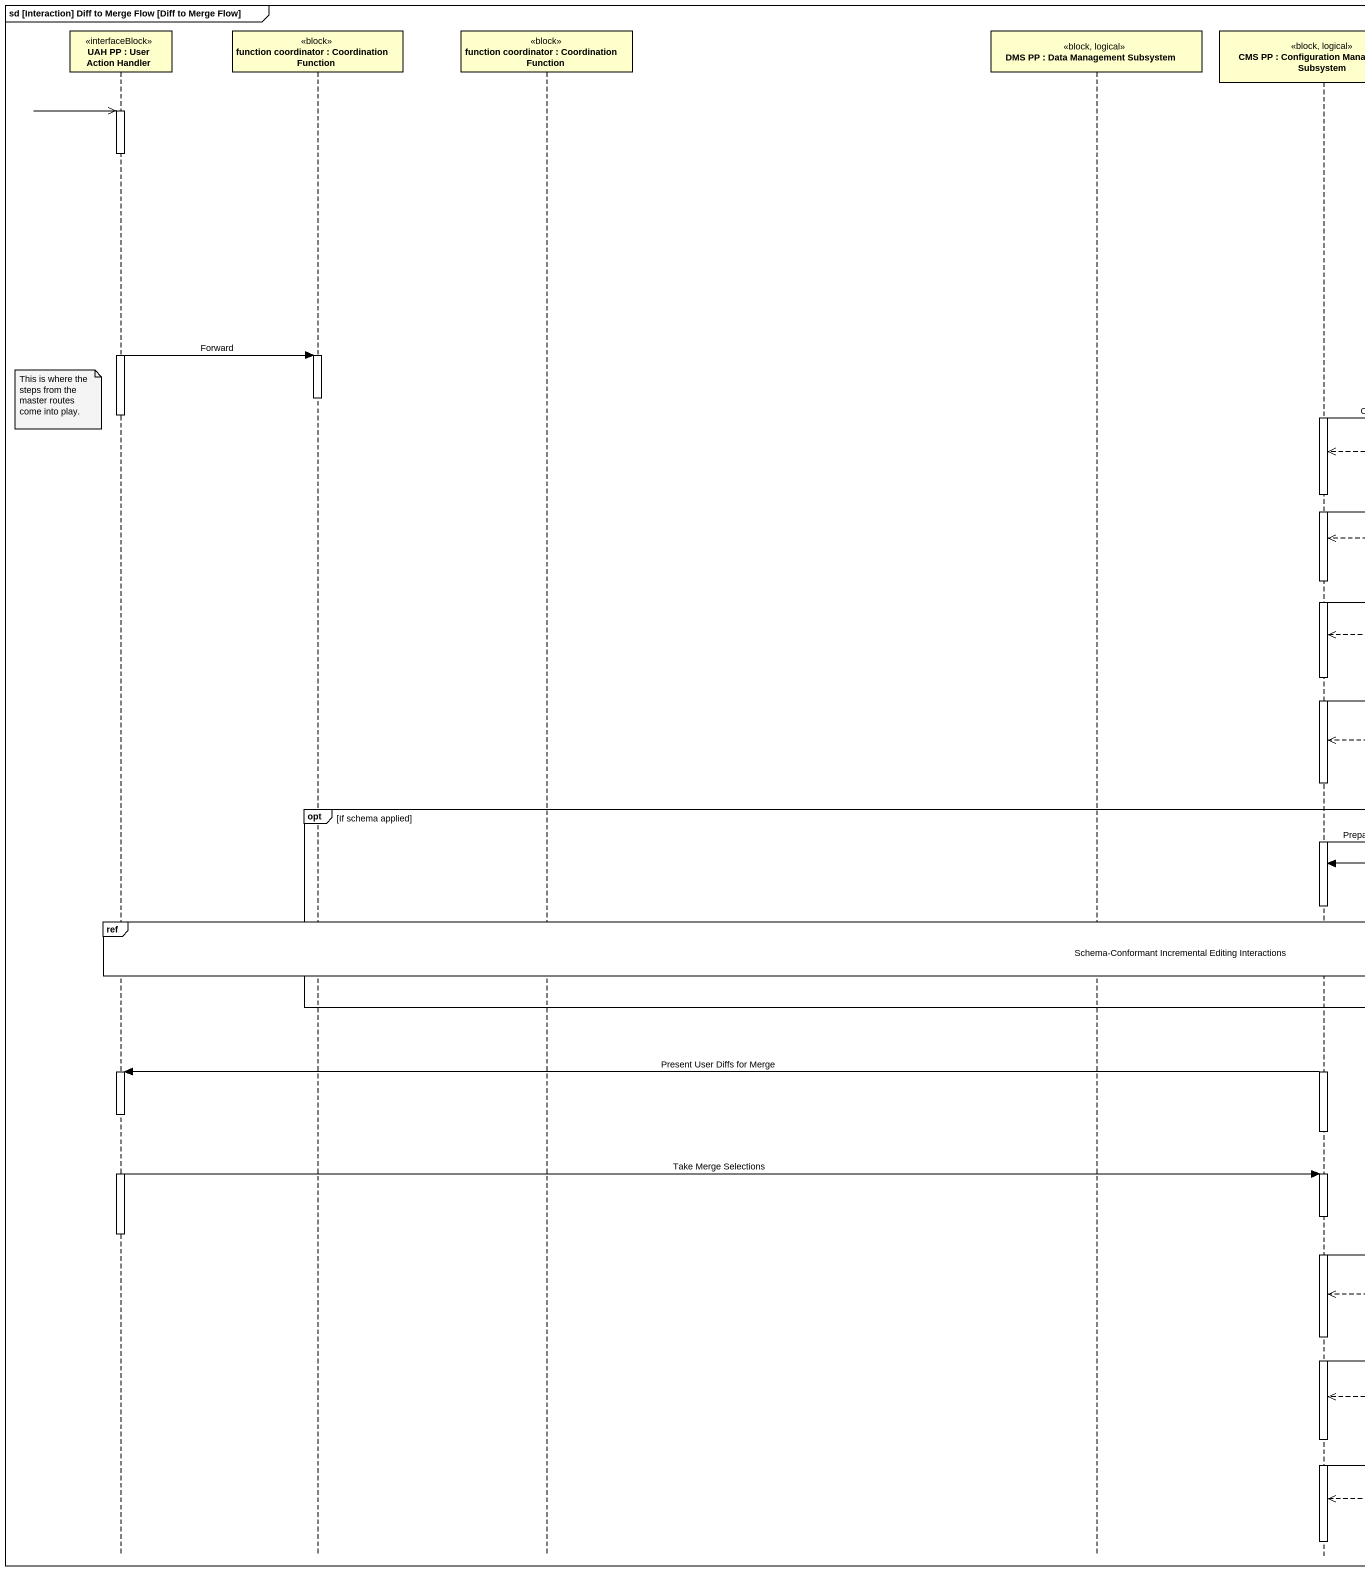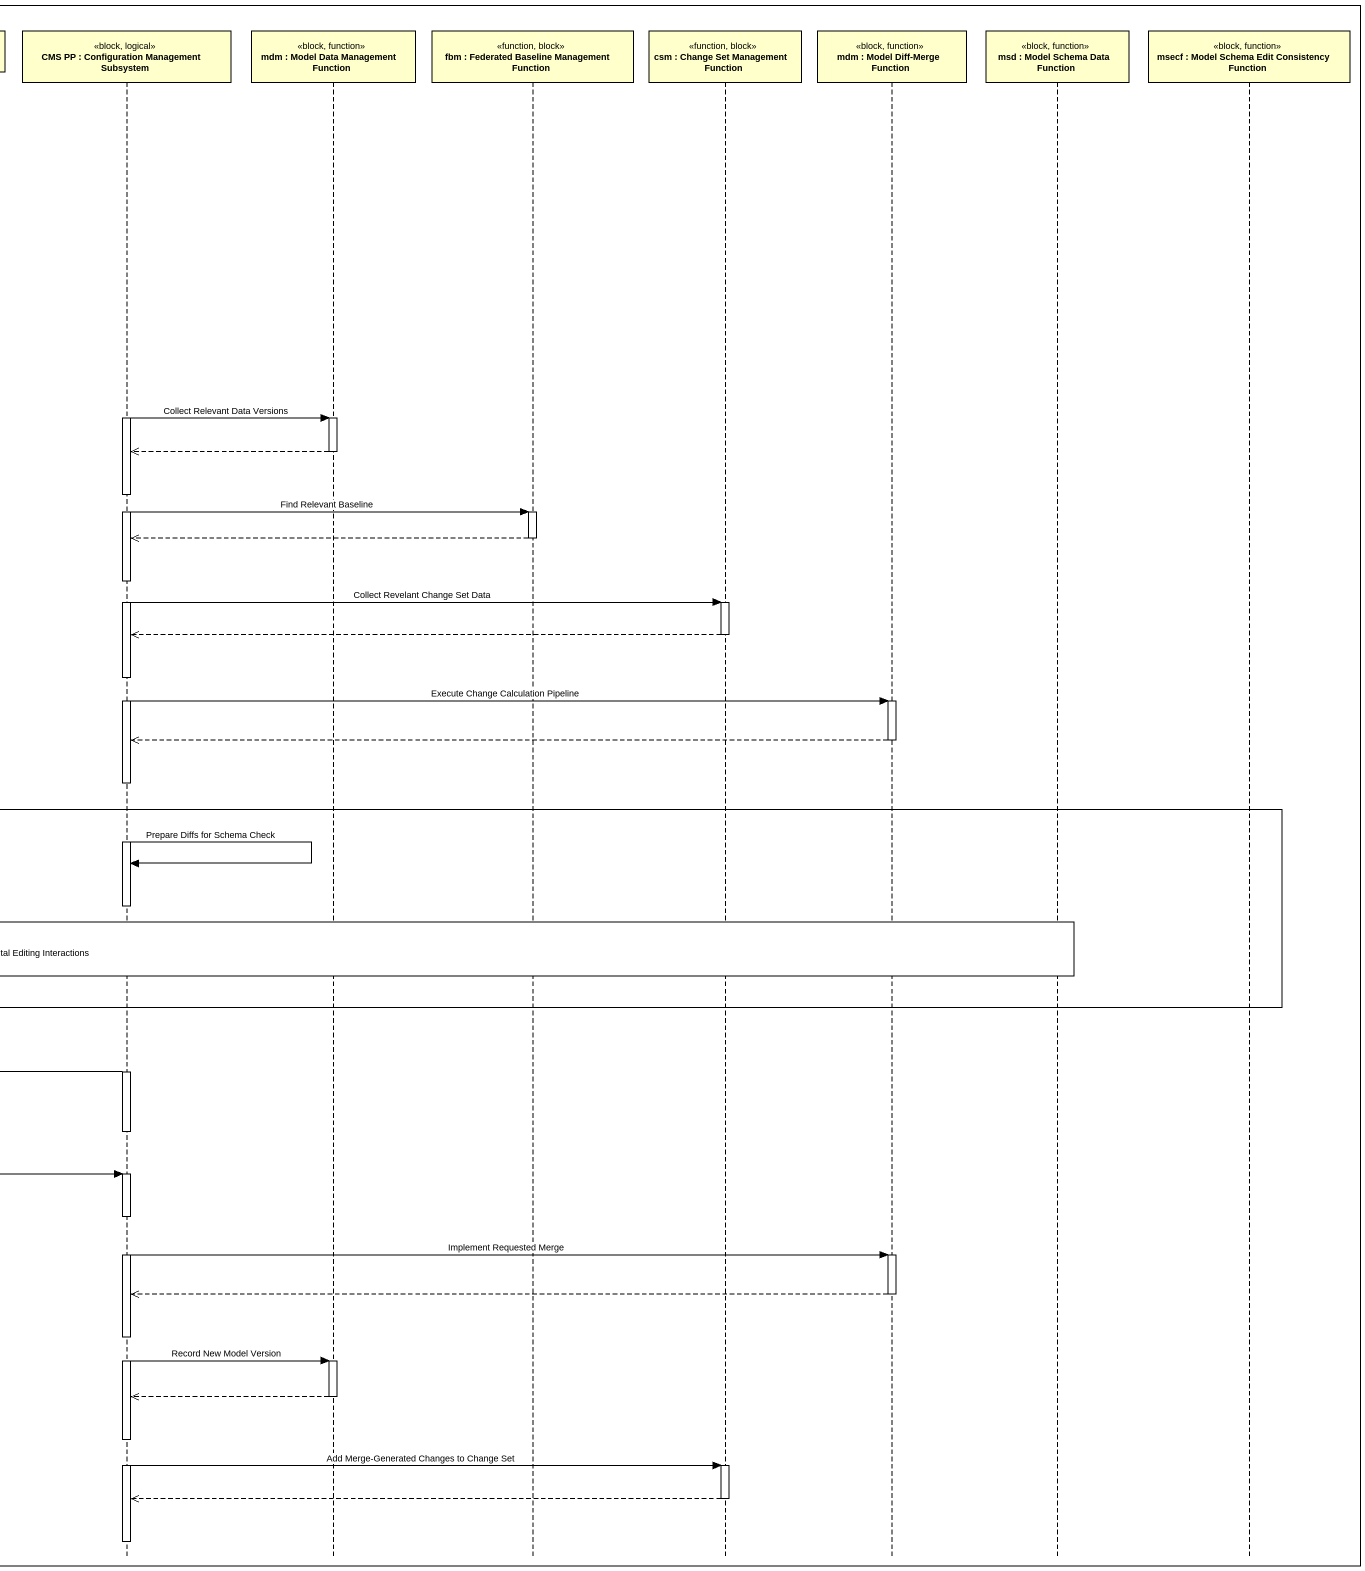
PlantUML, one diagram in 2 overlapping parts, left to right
@startuml
mainframe sd [Interaction] Diff to Merge Flow [Diff to Merge Flow]
hide footbox
participant "UAH PP : User Action Handler" as UAH_PP <<interfaceBlock>>
participant "function coordinator : Coordination Function" as function_coordinator <<block>>
participant "function coordinator : Coordination Function" as function_coordinator_2 <<block>>
participant "DMS PP : Data Management Subsystem" as DMS_PP <<block, logical>>
participant "CMS PP : Configuration Management Subsystem" as CMS_PP <<block, logical>>
participant "mdm : Model Data Management Function" as mdm <<block, function>>
participant "fbm : Federated Baseline Management Function" as fbm <<function, block>>
participant "csm : Change Set Management Function" as csm <<function, block>>
participant "mdm : Model Diff-Merge Function" as mdm_2 <<block, function>>
participant "msd : Model Schema Data Function" as msd <<block, function>>
participant "msecf : Model Schema Edit Consistency Function" as msecf <<block, function>>

UAH_PP ->> UAH_PP
activate UAH_PP
UAH_PP -> function_coordinator : Forward
activate function_coordinator
deactivate function_coordinator
note left of UAH_PP : This is where the steps from the master routes come into play.
deactivate UAH_PP
activate CMS_PP
CMS_PP -> mdm : Collect Relevant Data Versions
activate mdm
mdm -->> CMS_PP
deactivate mdm
CMS_PP -> fbm : Find Relevant Baseline
activate fbm
fbm -->> CMS_PP
deactivate fbm
CMS_PP -> csm : Collect Revelant Change Set Data
activate csm
csm -->> CMS_PP
deactivate csm
CMS_PP -> mdm_2 : Execute Change Calculation Pipeline
activate mdm_2
mdm_2 -->> CMS_PP
deactivate mdm_2
opt If schema applied
  CMS_PP -> CMS_PP : Prepare Diffs for Schema Check
  ref over UAH_PP, function_coordinator, function_coordinator_2, DMS_PP, CMS_PP, mdm, fbm, csm, mdm_2, msd : Schema-Conformant Incremental Editing Interactions
end
CMS_PP -> UAH_PP : Present User Diffs for Merge
activate UAH_PP
deactivate CMS_PP
UAH_PP -> CMS_PP : Take Merge Selections
activate CMS_PP
deactivate UAH_PP
CMS_PP -> mdm_2 : Implement Requested Merge
activate mdm_2
mdm_2 -->> CMS_PP
deactivate mdm_2
CMS_PP -> mdm : Record New Model Version
activate mdm
mdm -->> CMS_PP
deactivate mdm
CMS_PP -> csm : Add Merge-Generated Changes to Change Set
activate csm
csm -->> CMS_PP
deactivate csm
deactivate CMS_PP
@enduml
